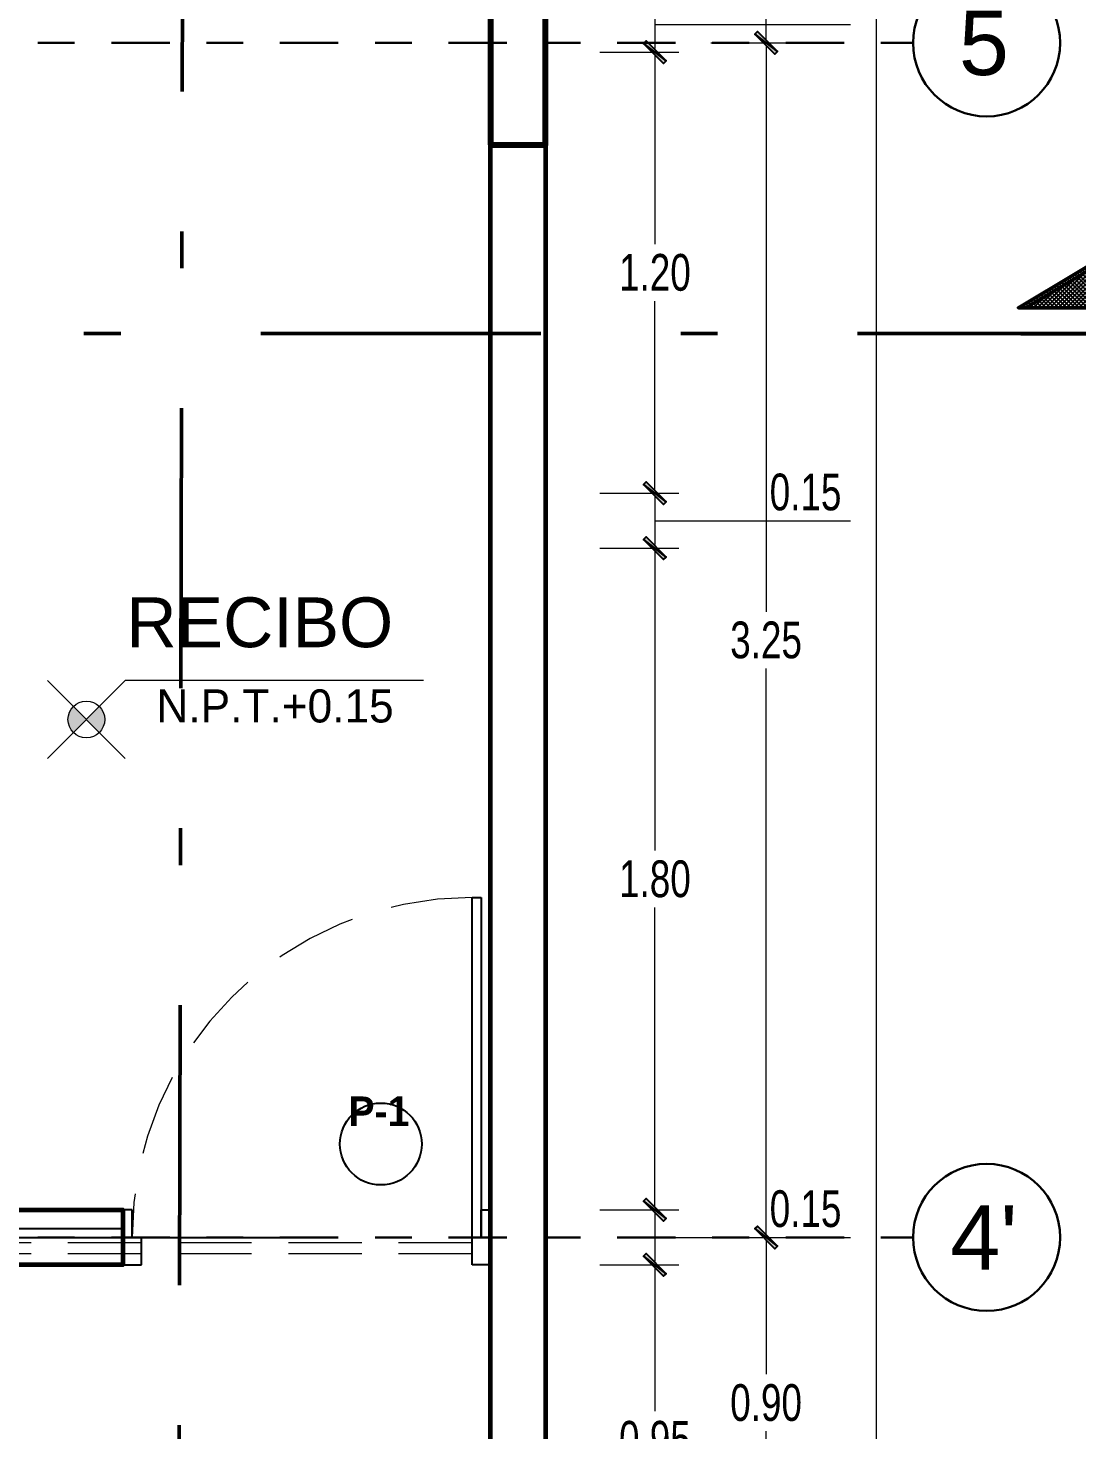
# Model space of a CAD drawing. Header units: millimetres. Extents: x 10612.9 to 10705, y -16533.4 to -16503.9.
# Drawn here: x 10620.507 to 10623.361, y -16520.753 to -16516.939 of the extents above; entities that cross this region are included whole.
import ezdxf
from ezdxf.enums import TextEntityAlignment as Align

# ---------------------------------------------------------------- set-up
doc = ezdxf.new("R2010")
doc.units = ezdxf.units.MM
for name, pattern in [('DASHDOTX2', [50.8, 25.4, -12.7, 0, -12.7]), ('HIDDEN', [0.375, 0.25, -0.125]), ('Punto & Rayas', [0.335139, 0.15875, -0.088194, 0, -0.088194])]:
    doc.linetypes.add(name, pattern=pattern)
doc.layers.add('0.2', color=2, linetype='Continuous')
doc.layers.add('Nuevo_Estructura - Forjados', color=7, linetype='Continuous')
for name, color, linetype, lineweight in [('0.6', 252, 'Continuous', 50), ('COLUMNAS', 6, 'Continuous', 20), ('Muro sin techar', 160, 'Continuous', 40), ('p2', 53, 'Continuous', 20), ('TEXTO AMBIENTES', 7, 'Continuous', 9)]:
    doc.layers.add(name, color=color, linetype=linetype, lineweight=lineweight)
doc.layers.add('Nuevo_Estructura - Forjados_Pluma_Nº__209', color=7, linetype='Continuous', lineweight=30, true_color=0x3e4f7b)
doc.layers.add('Nuevo_Estructura - Forjados_Pluma_Nº__219', color=7, linetype='Continuous', lineweight=13, true_color=0x404b6a)
doc.styles.add('arial narrow', font='ARIALNI.TTF')
doc.styles.add('Estilo_Generado_1', font='arial.ttf')
doc.styles.add('mahico', font='GOTHIC.TTF', dxfattribs={"width": 0.75})
doc.styles.add('stylus', font='stylu.ttf')
doc.styles.add('TEXTO PRINCIPAL', font='swissek.ttf', dxfattribs={"height": 0.15})
doc.dimstyles.new('Copia de 50 P', dxfattribs={"dimtxt": 0.1, "dimasz": 0.01, "dimexe": 0.065, "dimexo": 0.0625, "dimgap": 0.025, "dimtad": 1, "dimtih": 1, "dimtoh": 1, "dimzin": 0, "dimdsep": 46, "dimtxsty": 'mahico', "dimblk": 'pa cotas', "dimcen": 0.09, "dimdle": 0.3, "dimclrd": 256, "dimclre": 256, "dimclrt": 256, "dimadec": 0, "dimazin": 0, "dimtfac": 1, "dimtofl": 0, "dimtmove": 0, "dimatfit": 3, "dimfxl": 0.15, "dimfxlon": 1, "dimtolj": 1, "dimtzin": 0, "dimlwd": 5, "dimlwe": 5, "dimarcsym": 0})

# ---------------------------------------------------------------- blocks, each defined once
blk = doc.blocks.new('puertas sss')
at = {"color": 244, "true_color": 0x991b1e}
for p, q in [((2962.3499, 159.0169), (2962.2149, 159.0169)), ((2962.2149, 159.0169), (2962.2149, 158.9719)), ((2962.3499, 159.0169), (2962.2149, 159.0169)), ((2962.3499, 158.9944), (2962.3499, 159.0169)), ((2962.2824, 158.9719), (2962.2824, 158.9944)), ((2962.2824, 158.9944), (2962.3499, 158.9944)), ((2962.2149, 158.9719), (2962.2824, 158.9719)), ((2962.2149, 158.1169), (2962.2149, 158.1619)), ((2962.2149, 158.1619), (2962.2824, 158.1619)), ((2962.2824, 158.1619), (2962.2824, 158.1394)), ((2962.2824, 158.1394), (2962.2824, 158.1619)), ((2962.2824, 158.1619), (2963.1149, 158.1619)), ((2963.1149, 158.1619), (2963.1149, 158.1394)), ((2962.2824, 158.1394), (2962.3499, 158.1394)), ((2963.1149, 158.1394), (2962.2824, 158.1394)), ((2962.3499, 158.1394), (2962.3499, 158.1169)), ((2962.3499, 158.1169), (2962.2149, 158.1169)), ((2962.3499, 158.1169), (2962.2149, 158.1169))]:
    blk.add_line(p, q, dxfattribs=at)
at = {"color": 244, "linetype": 'HIDDEN', "lineweight": 9, "ltscale": 0.8, "true_color": 0x991b1e}
blk.add_arc((2962.2824, 158.1619), 0.8325, 0, 90, dxfattribs=at)
blk = doc.blocks.new('A$C25241A85')
at = {"layer": 'p2', "lineweight": 9}
h = blk.add_hatch(color=256, dxfattribs=at)
h.paths.add_polyline_path([(0.0707, 0.1414, 0.198912), (0.0561, 0.1061, 0.198912), (0.0707, 0.0707), (0.1061, 0.1061)])
h.paths.add_polyline_path([(0.1061, 0.1061), (0.1414, 0.0707, 0.198912), (0.1561, 0.1061, 0.198912), (0.1414, 0.1414)])
at = {"layer": 'p2'}
blk.add_line((0.2121, 0), (0, 0.2121), dxfattribs=at)
blk.add_lwpolyline([(1.0236, 0.2121), (0.2121, 0.2121), (0, 0)], dxfattribs=at)
blk.add_circle((0.1061, 0.1061), 0.05, dxfattribs=at)
blk = doc.blocks.new('ERGERFREFRE')
at = {"layer": 'COLUMNAS', "color": 1, "lineweight": 80, "ltscale": 0.2}
blk.add_lwpolyline([(10624.1707, -16638.1059), (10624.3207, -16638.1059), (10624.3207, -16637.7036), (10624.1707, -16637.7036)], close=True, dxfattribs=at)
blk = doc.blocks.new('*X335')
at = {"color": 0}
for p, q in [((-18.3395, 8.7851), (-18.3299, 8.7947)), ((-18.3342, 8.794), (-18.3299, 8.7983)), ((-18.3554, 8.7586), (-18.3299, 8.7841)), ((-18.3501, 8.7674), (-18.3299, 8.7877)), ((-18.3448, 8.7763), (-18.3299, 8.7912)), ((-18.3766, 8.7232), (-18.3299, 8.77)), ((-18.3713, 8.7321), (-18.3299, 8.7735)), ((-18.366, 8.7409), (-18.3299, 8.777)), ((-18.3607, 8.7498), (-18.3299, 8.7806)), ((-18.3892, 8.7), (-18.3299, 8.7594)), ((-18.3872, 8.7056), (-18.3299, 8.7629)), ((-18.3819, 8.7144), (-18.3299, 8.7664)), ((-18.3879, 8.6978), (-18.3299, 8.7558)), ((-18.3866, 8.6956), (-18.3299, 8.7523)), ((-18.3853, 8.6934), (-18.3299, 8.7488)), ((-18.3839, 8.6912), (-18.3299, 8.7452)), ((-18.3826, 8.689), (-18.3299, 8.7417)), ((-18.3813, 8.6868), (-18.3299, 8.7382)), ((-18.3799, 8.6846), (-18.3299, 8.7346)), ((-18.3786, 8.6824), (-18.3299, 8.7311)), ((-18.3773, 8.6801), (-18.3299, 8.7276)), ((-18.376, 8.6779), (-18.3299, 8.724)), ((-18.3746, 8.6757), (-18.3299, 8.7205)), ((-18.3733, 8.6735), (-18.3299, 8.7169)), ((-18.372, 8.6713), (-18.3299, 8.7134)), ((-18.3707, 8.6691), (-18.3299, 8.7099)), ((-18.3693, 8.6669), (-18.3299, 8.7063)), ((-18.368, 8.6647), (-18.3299, 8.7028)), ((-18.3667, 8.6625), (-18.3299, 8.6993)), ((-18.3654, 8.6603), (-18.3299, 8.6957)), ((-18.364, 8.658), (-18.3299, 8.6922)), ((-18.3627, 8.6558), (-18.3299, 8.6887)), ((-18.3614, 8.6536), (-18.3299, 8.6851)), ((-18.3601, 8.6514), (-18.3299, 8.6816)), ((-18.3587, 8.6492), (-18.3299, 8.6781)), ((-18.3574, 8.647), (-18.3299, 8.6745)), ((-18.3561, 8.6448), (-18.3299, 8.671)), ((-18.3548, 8.6426), (-18.3299, 8.6674)), ((-18.3534, 8.6404), (-18.3299, 8.6639)), ((-18.3521, 8.6382), (-18.3299, 8.6604)), ((-18.3508, 8.6359), (-18.3299, 8.6568)), ((-18.3495, 8.6337), (-18.3299, 8.6533)), ((-18.3481, 8.6315), (-18.3299, 8.6498)), ((-18.3468, 8.6293), (-18.3299, 8.6462)), ((-18.3455, 8.6271), (-18.3299, 8.6427)), ((-18.3442, 8.6249), (-18.3299, 8.6392)), ((-18.3428, 8.6227), (-18.3299, 8.6356)), ((-18.3415, 8.6205), (-18.3299, 8.6321)), ((-18.3402, 8.6183), (-18.3299, 8.6286)), ((-18.3388, 8.6161), (-18.3299, 8.625)), ((-18.3375, 8.6139), (-18.3299, 8.6215)), ((-18.3362, 8.6116), (-18.3299, 8.6179)), ((-18.3349, 8.6094), (-18.3299, 8.6144)), ((-18.3335, 8.6072), (-18.3299, 8.6109)), ((-18.3322, 8.605), (-18.3299, 8.6073)), ((-18.3309, 8.6028), (-18.3299, 8.6038))]:
    blk.add_line(p, q, dxfattribs=at)
blk = doc.blocks.new('INDC')
at = {"layer": '0.6', "linetype": 'DASHDOTX2', "ltscale": 0.005}
blk.add_line((-0.0202, -0.0891), (-0.0202, 0.0893), dxfattribs=at)
at = {"layer": '0.6'}
blk.add_lwpolyline([(0, 0.0909), (0, -0.0909), (0.0545, 0)], close=True, dxfattribs=at)
at = {"xscale": -0.9085966123466278, "yscale": 0.9085966123466278, "zscale": 0.9085966123460401}
blk.add_blockref('*X335', (-16.6545, -7.9058), dxfattribs=at)
blk = doc.blocks.new('hjygfvdc')
at = {"layer": '0.6', "linetype": 'DASHDOTX2', "ltscale": 0.03}
for p, q in [((3035.269, 68.8445), (3035.3233, 92.8394)), ((3027.3883, 79.5532), (3038.1981, 79.5532))]:
    blk.add_line(p, q, dxfattribs=at)
at = {"layer": '0.2'}
for p, xscale, yscale, zscale, rotation in [((3027.6997, 79.6235), 3.485268437144938, 3.485268437144938, 3.485268437144938, 90), ((3037.8868, 79.6235), -3.485268437144932, 3.485268437144932, 3.485268437144932, 270)]:
    blk.add_blockref('INDC', p, dxfattribs=dict(at, xscale=xscale, yscale=yscale, zscale=zscale, rotation=rotation))
blk = doc.blocks.new('Marcador de red estándar_2')
at = {"layer": 'Nuevo_Estructura - Forjados_Pluma_Nº__209', "color": 167, "linetype": 'Punto & Rayas', "lineweight": 30, "true_color": 0x3e4f7b}
blk.add_line((-0.9423, 0), (-4.5, 0), dxfattribs=at)
at = {"layer": 'Nuevo_Estructura - Forjados_Pluma_Nº__209', "color": 167, "linetype": 'Continuous', "lineweight": 30, "true_color": 0x3e4f7b}
blk.add_circle((-4.7, 0), 0.2, dxfattribs=at)
at = {"layer": 'Nuevo_Estructura - Forjados_Pluma_Nº__219', "color": 167, "lineweight": 13, "true_color": 0x404b6a, "style": 'Estilo_Generado_1'}
for tag, p in [('AC_MarkerText_1_0', (-4.7, -0.1675)), ('AC_MarkerText_1_1', (4.7, -0.1675))]:
    blk.add_attdef(tag, text='', height=0.175, rotation=180, dxfattribs=at).set_placement(p, align=Align.TOP_CENTER)
blk = doc.blocks.new('pa cotas')
h = blk.add_hatch(color=256)
h.paths.add_polyline_path([(2.38, 3.09), (-3.09, -2.38), (-2.38, -3.09)])
h.paths.add_polyline_path([(3.09, 2.38), (2.38, 3.09), (-2.38, -3.09)])
blk.add_line((-2.38, -3.09), (2.38, 3.09))
blk.add_lwpolyline([(3.09, 2.38), (2.38, 3.09), (-3.09, -2.38), (-2.38, -3.09)], close=True)
blk = doc.blocks.new('*D665')
at = {"lineweight": 5, "transparency": 16777216}
for p, q in [((10608.2027, -16552.1931), (10608.4177, -16552.1931)), ((10608.3527, -16552.2031), (10608.3527, -16562.1156)), ((10608.3527, -16572.1831), (10608.3527, -16562.2706)), ((10608.3527, -16572.1931), (10608.4177, -16572.1931))]:
    blk.add_line(p, q, dxfattribs=at)
at = {"layer": 'Defpoints', "color": 0, "transparency": 16777216}
for p in [(10607.4527, -16552.1931), (10608.3527, -16572.1931), (10608.3527, -16572.1931)]:
    blk.add_point(p, dxfattribs=at)
at = {"lineweight": 5, "transparency": 16777216, "xscale": 0.01, "yscale": 0.01, "zscale": 0.01}
for p, rotation in [((10608.3527, -16552.1931), 90), ((10608.3527, -16572.1931), 270)]:
    blk.add_blockref('pa cotas', p, dxfattribs=dict(at, rotation=rotation))
at = {"transparency": 16777216, "insert": (10608.3527, -16562.1931), "char_height": 0.1, "attachment_point": 5, "style": 'mahico'}
blk.add_mtext('\\A1;20.00', dxfattribs=at)
blk = doc.blocks.new('*D670')
at = {"lineweight": 5, "transparency": 16777216}
for p, q in [((10607.9027, -16560.4181), (10608.1177, -16560.4181)), ((10608.0527, -16560.4281), (10608.0527, -16561.3656)), ((10608.0527, -16562.4581), (10608.0527, -16561.5206)), ((10607.9027, -16562.4681), (10608.1177, -16562.4681))]:
    blk.add_line(p, q, dxfattribs=at)
at = {"layer": 'Defpoints', "color": 0, "transparency": 16777216}
for p in [(10607.4527, -16560.4181), (10607.4527, -16562.4681), (10608.0527, -16562.4681)]:
    blk.add_point(p, dxfattribs=at)
at = {"lineweight": 5, "transparency": 16777216, "xscale": 0.01, "yscale": 0.01, "zscale": 0.01}
for p, rotation in [((10608.0527, -16560.4181), 90), ((10608.0527, -16562.4681), 270)]:
    blk.add_blockref('pa cotas', p, dxfattribs=dict(at, rotation=rotation))
at = {"transparency": 16777216, "insert": (10608.0527, -16561.4431), "char_height": 0.1, "attachment_point": 5, "style": 'mahico'}
blk.add_mtext('\\A1;2.05', dxfattribs=at)
blk = doc.blocks.new('*D671')
at = {"lineweight": 5, "transparency": 16777216}
for p, q in [((10607.9027, -16562.4681), (10608.1177, -16562.4681)), ((10608.0527, -16562.4781), (10608.0527, -16564.0156)), ((10608.0527, -16565.7081), (10608.0527, -16564.1706)), ((10607.9027, -16565.7181), (10608.1177, -16565.7181))]:
    blk.add_line(p, q, dxfattribs=at)
at = {"layer": 'Defpoints', "color": 0, "transparency": 16777216}
for p in [(10607.4527, -16562.4681), (10607.4527, -16565.7181), (10608.0527, -16565.7181)]:
    blk.add_point(p, dxfattribs=at)
at = {"lineweight": 5, "transparency": 16777216, "xscale": 0.01, "yscale": 0.01, "zscale": 0.01}
for p, rotation in [((10608.0527, -16562.4681), 90), ((10608.0527, -16565.7181), 270)]:
    blk.add_blockref('pa cotas', p, dxfattribs=dict(at, rotation=rotation))
at = {"transparency": 16777216, "insert": (10608.0527, -16564.0931), "char_height": 0.1, "attachment_point": 5, "style": 'mahico'}
blk.add_mtext('\\A1;3.25', dxfattribs=at)
blk = doc.blocks.new('*D672')
at = {"lineweight": 5, "transparency": 16777216}
for p, q in [((10607.9027, -16565.7181), (10608.1177, -16565.7181)), ((10608.0527, -16565.7281), (10608.0527, -16566.0906)), ((10608.0527, -16566.6081), (10608.0527, -16566.2456)), ((10607.9027, -16566.6181), (10608.1177, -16566.6181))]:
    blk.add_line(p, q, dxfattribs=at)
at = {"layer": 'Defpoints', "color": 0, "transparency": 16777216}
for p in [(10607.4527, -16565.7181), (10607.4527, -16566.6181), (10608.0527, -16566.6181)]:
    blk.add_point(p, dxfattribs=at)
at = {"lineweight": 5, "transparency": 16777216, "xscale": 0.01, "yscale": 0.01, "zscale": 0.01}
for p, rotation in [((10608.0527, -16565.7181), 90), ((10608.0527, -16566.6181), 270)]:
    blk.add_blockref('pa cotas', p, dxfattribs=dict(at, rotation=rotation))
at = {"transparency": 16777216, "insert": (10608.0527, -16566.1681), "char_height": 0.1, "attachment_point": 5, "style": 'mahico'}
blk.add_mtext('\\A1;0.90', dxfattribs=at)
blk = doc.blocks.new('*D874')
at = {"lineweight": 5, "transparency": 16777216}
for p, q in [((10622.063, -16516.8543), (10622.278, -16516.8543)), ((10622.213, -16516.8643), (10622.213, -16516.9943)), ((10622.213, -16516.9293), (10622.5006, -16516.9293)), ((10622.5006, -16516.9293), (10622.7452, -16516.9293)), ((10622.063, -16517.0043), (10622.278, -16517.0043))]:
    blk.add_line(p, q, dxfattribs=at)
at = {"layer": 'Defpoints', "color": 0, "transparency": 16777216}
for p in [(10620.2656, -16516.8543), (10620.2656, -16517.0043), (10622.213, -16517.0043)]:
    blk.add_point(p, dxfattribs=at)
at = {"lineweight": 5, "transparency": 16777216, "xscale": 0.01, "yscale": 0.01, "zscale": 0.01}
for p, rotation in [((10622.213, -16516.8543), 90), ((10622.213, -16517.0043), 270)]:
    blk.add_blockref('pa cotas', p, dxfattribs=dict(at, rotation=rotation))
at = {"transparency": 16777216, "insert": (10622.6229, -16516.8518), "char_height": 0.1, "attachment_point": 5, "style": 'mahico'}
blk.add_mtext('\\A1;0.15', dxfattribs=at)
blk = doc.blocks.new('*D875')
at = {"lineweight": 5, "transparency": 16777216}
for p, q in [((10622.063, -16517.0043), (10622.278, -16517.0043)), ((10622.213, -16517.0143), (10622.213, -16517.5268)), ((10622.213, -16518.1943), (10622.213, -16517.6818)), ((10622.063, -16518.2043), (10622.278, -16518.2043))]:
    blk.add_line(p, q, dxfattribs=at)
at = {"layer": 'Defpoints', "color": 0, "transparency": 16777216}
for p in [(10620.2656, -16517.0043), (10619.4156, -16518.2043), (10622.213, -16518.2043)]:
    blk.add_point(p, dxfattribs=at)
at = {"lineweight": 5, "transparency": 16777216, "xscale": 0.01, "yscale": 0.01, "zscale": 0.01}
for p, rotation in [((10622.213, -16517.0043), 90), ((10622.213, -16518.2043), 270)]:
    blk.add_blockref('pa cotas', p, dxfattribs=dict(at, rotation=rotation))
at = {"transparency": 16777216, "insert": (10622.213, -16517.6043), "char_height": 0.1, "attachment_point": 5, "style": 'mahico'}
blk.add_mtext('\\A1;1.20', dxfattribs=at)
blk = doc.blocks.new('*D876')
at = {"lineweight": 5, "transparency": 16777216}
for p, q in [((10622.063, -16518.2043), (10622.278, -16518.2043)), ((10622.213, -16518.2143), (10622.213, -16518.3443)), ((10622.213, -16518.2793), (10622.5006, -16518.2793)), ((10622.5006, -16518.2793), (10622.7452, -16518.2793)), ((10622.063, -16518.3543), (10622.278, -16518.3543))]:
    blk.add_line(p, q, dxfattribs=at)
at = {"layer": 'Defpoints', "color": 0, "transparency": 16777216}
for p in [(10619.4156, -16518.2043), (10619.4156, -16518.3543), (10622.213, -16518.3543)]:
    blk.add_point(p, dxfattribs=at)
at = {"lineweight": 5, "transparency": 16777216, "xscale": 0.01, "yscale": 0.01, "zscale": 0.01}
for p, rotation in [((10622.213, -16518.2043), 90), ((10622.213, -16518.3543), 270)]:
    blk.add_blockref('pa cotas', p, dxfattribs=dict(at, rotation=rotation))
at = {"transparency": 16777216, "insert": (10622.6229, -16518.2018), "char_height": 0.1, "attachment_point": 5, "style": 'mahico'}
blk.add_mtext('\\A1;0.15', dxfattribs=at)
blk = doc.blocks.new('*D877')
at = {"lineweight": 5, "transparency": 16777216}
for p, q in [((10622.063, -16518.3543), (10622.278, -16518.3543)), ((10622.213, -16518.3643), (10622.213, -16519.1768)), ((10622.213, -16520.1443), (10622.213, -16519.3318)), ((10622.063, -16520.1543), (10622.278, -16520.1543))]:
    blk.add_line(p, q, dxfattribs=at)
at = {"layer": 'Defpoints', "color": 0, "transparency": 16777216}
for p in [(10619.4156, -16518.3543), (10620.7656, -16520.1543), (10622.213, -16520.1543)]:
    blk.add_point(p, dxfattribs=at)
at = {"lineweight": 5, "transparency": 16777216, "xscale": 0.01, "yscale": 0.01, "zscale": 0.01}
for p, rotation in [((10622.213, -16518.3543), 90), ((10622.213, -16520.1543), 270)]:
    blk.add_blockref('pa cotas', p, dxfattribs=dict(at, rotation=rotation))
at = {"transparency": 16777216, "insert": (10622.213, -16519.2543), "char_height": 0.1, "attachment_point": 5, "style": 'mahico'}
blk.add_mtext('\\A1;1.80', dxfattribs=at)
blk = doc.blocks.new('*D878')
at = {"lineweight": 5, "transparency": 16777216}
for p, q in [((10622.063, -16520.1543), (10622.278, -16520.1543)), ((10622.213, -16520.1643), (10622.213, -16520.2943)), ((10622.213, -16520.2293), (10622.5006, -16520.2293)), ((10622.5006, -16520.2293), (10622.7452, -16520.2293)), ((10622.063, -16520.3043), (10622.278, -16520.3043))]:
    blk.add_line(p, q, dxfattribs=at)
at = {"layer": 'Defpoints', "color": 0, "transparency": 16777216}
for p in [(10620.7656, -16520.1543), (10620.7656, -16520.3043), (10622.213, -16520.3043)]:
    blk.add_point(p, dxfattribs=at)
at = {"lineweight": 5, "transparency": 16777216, "xscale": 0.01, "yscale": 0.01, "zscale": 0.01}
for p, rotation in [((10622.213, -16520.1543), 90), ((10622.213, -16520.3043), 270)]:
    blk.add_blockref('pa cotas', p, dxfattribs=dict(at, rotation=rotation))
at = {"transparency": 16777216, "insert": (10622.6229, -16520.1518), "char_height": 0.1, "attachment_point": 5, "style": 'mahico'}
blk.add_mtext('\\A1;0.15', dxfattribs=at)
blk = doc.blocks.new('*D879')
at = {"lineweight": 5, "transparency": 16777216}
for p, q in [((10622.063, -16520.3043), (10622.278, -16520.3043)), ((10622.213, -16520.3143), (10622.213, -16520.7018)), ((10622.213, -16521.2443), (10622.213, -16520.8568)), ((10622.063, -16521.2543), (10622.278, -16521.2543))]:
    blk.add_line(p, q, dxfattribs=at)
at = {"layer": 'Defpoints', "color": 0, "transparency": 16777216}
for p in [(10620.7656, -16520.3043), (10621.9156, -16521.2543), (10622.213, -16521.2543)]:
    blk.add_point(p, dxfattribs=at)
at = {"lineweight": 5, "transparency": 16777216, "xscale": 0.01, "yscale": 0.01, "zscale": 0.01}
for p, rotation in [((10622.213, -16520.3043), 90), ((10622.213, -16521.2543), 270)]:
    blk.add_blockref('pa cotas', p, dxfattribs=dict(at, rotation=rotation))
at = {"transparency": 16777216, "insert": (10622.213, -16520.7793), "char_height": 0.1, "attachment_point": 5, "style": 'mahico'}
blk.add_mtext('\\A1;0.95', dxfattribs=at)
blk = doc.blocks.new('fdvfvfdvdf')
blk.add_line((10604.7527, -16565.7181), (10606.7795, -16565.7181))
at = {"layer": 'Nuevo_Estructura - Forjados', "color": 8, "linetype": 'Continuous', "lineweight": 15}
ref = blk.add_blockref('Marcador de red estándar_2', (10603.9527, -16562.4681), dxfattribs=dict(at, rotation=180))
ref.add_attrib('AC_MarkerText_1', '5', dxfattribs={"layer": 'Nuevo_Estructura - Forjados_Pluma_Nº__219', "color": 167, "lineweight": 13, "true_color": 0x404b6a, "height": 0.175, "style": 'Estilo_Generado_1'}).set_placement((10608.6454, -16562.3806), align=Align.TOP_CENTER)
ref = blk.add_blockref('Marcador de red estándar_2', (10603.9527, -16565.7181), dxfattribs=dict(at, rotation=180))
ref.add_attrib('AC_MarkerText_1', "4'", dxfattribs={"layer": 'Nuevo_Estructura - Forjados_Pluma_Nº__219', "color": 167, "lineweight": 13, "true_color": 0x404b6a, "height": 0.175, "style": 'Estilo_Generado_1'}).set_placement((10608.6454, -16565.6306), align=Align.TOP_CENTER)
dim = blk.add_linear_dim(base=(10608.3527, -16572.1931), p1=(10607.4527, -16552.1931), p2=(10608.3527, -16572.1931), angle=270, dimstyle='Copia de 50 P')
dim.commit()
dim.dimension.update_dxf_attribs({"geometry": '*D665', "text_midpoint": (10608.3527, -16562.1931)})
for base, p1, p2, picture, middle in [((10608.0527, -16562.4681), (10607.4527, -16560.4181), (10607.4527, -16562.4681), '*D670', (10608.0527, -16561.4431)), ((10608.0527, -16565.7181), (10607.4527, -16562.4681), (10607.4527, -16565.7181), '*D671', (10608.0527, -16564.0931)), ((10608.0527, -16566.6181), (10607.4527, -16565.7181), (10607.4527, -16566.6181), '*D672', (10608.0527, -16566.1681))]:
    dim = blk.add_linear_dim(base=base, p1=p1, p2=p2, angle=270, dimstyle='Copia de 50 P', override={"dimtmove": 1})
    dim.commit()
    dim.dimension.update_dxf_attribs({"geometry": picture, "text_midpoint": middle})

msp = doc.modelspace()

# ---------------------------------------------------------------- linework, layer by layer
for p, q in [((10621.9156, -16526.7043), (10621.9156, -16506.7043)), ((10621.7656, -16521.0043), (10621.7656, -16508.8543)), ((10620.2656, -16520.205), (10620.7656, -16520.205)), ((10620.7656, -16520.3043), (10620.7656, -16520.2343)), ((10618.9656, -16520.3043), (10620.7656, -16520.3043))]:
    msp.add_line(p, q)
at = {"lineweight": 60}
for points in [[(10621.1656, -16508.6043), (10621.7656, -16508.6043), (10621.7656, -16508.2543), (10621.9156, -16508.2543), (10621.9156, -16522.1543), (10621.7656, -16522.1543), (10621.7656, -16521.2543), (10621.6156, -16521.2543), (10621.6156, -16521.0043), (10621.7656, -16521.0043), (10621.7656, -16508.8543), (10621.1656, -16508.8543)], [(10618.9656, -16517.9043), (10619.1156, -16517.9043), (10619.1156, -16518.2043), (10619.4156, -16518.2043), (10619.4156, -16518.3543), (10619.1156, -16518.3543), (10619.1156, -16520.1543), (10620.1156, -16520.1543), (10620.1156, -16518.2043), (10620.2656, -16518.2043), (10620.2656, -16520.1543), (10620.7656, -16520.1543), (10620.7656, -16520.3043), (10618.9656, -16520.3043)]]:
    msp.add_lwpolyline(points, close=True, dxfattribs=at)
msp.add_circle((10621.4672, -16519.9753), 0.1114)
at = {"layer": 'Muro sin techar', "color": 251, "linetype": 'HIDDEN', "lineweight": 9, "ltscale": 0.8, "true_color": 0x636466}
for p, q in [((10619.1156, -16520.2429), (10621.7656, -16520.2429)), ((10619.1156, -16520.2729), (10621.7656, -16520.2729))]:
    msp.add_line(p, q, dxfattribs=at)

# ---------------------------------------------------------------- block references
at = {"lineweight": 70}
for p in [(7585.632, -16597.3236), (7595.8398, -16597.3236)]:
    msp.add_blockref('hjygfvdc', p, dxfattribs=at)
for name, p in [('fdvfvfdvdf', (14.4628, 45.4888)), ('ERGERFREFRE', (-2.4052, 120.8493)), ('A$C25241A85', (10620.5598, -16518.9262))]:
    msp.add_blockref(name, p)
at = {"xscale": 1.111111111112009, "yscale": 1.111111111112009, "zscale": 1.111111111112009, "rotation": 90}
msp.add_blockref('puertas sss', (10797.451, -19811.6542), dxfattribs=at)

# ---------------------------------------------------------------- texts
at = {"style": 'TEXTO PRINCIPAL'}
msp.add_text('RECIBO', height=0.13558, dxfattribs=at).set_placement((10621.1378, -16518.5557), align=Align.MIDDLE)
at = {"style": 'stylus'}
msp.add_text('N.P.T.+0.15', height=0.09, dxfattribs=at).set_placement((10621.1794, -16518.7833), align=Align.MIDDLE_CENTER)
at = {"layer": 'TEXTO AMBIENTES', "insert": (10621.3788, -16519.8459), "char_height": 0.166359, "width": 0.164424, "attachment_point": 1, "style": 'arial narrow'}
msp.add_mtext('{\\fCentury Gothic|b1|i0|c0|p34;\\H0.48089x;P-1\\fCentury Gothic|b1|i1|c0|p34;\\H2.0795x; }', dxfattribs=at)

# ---------------------------------------------------------------- dimensions: what is measured, and where the dimension line sits
for base, p1, p2, picture, middle in [((10622.213, -16517.0043), (10620.2656, -16516.8543), (10620.2656, -16517.0043), '*D874', (10622.5256, -16516.8518)), ((10622.213, -16518.2043), (10620.2656, -16517.0043), (10619.4156, -16518.2043), '*D875', (10622.213, -16517.6043)), ((10622.213, -16518.3543), (10619.4156, -16518.2043), (10619.4156, -16518.3543), '*D876', (10622.5256, -16518.2018)), ((10622.213, -16520.1543), (10619.4156, -16518.3543), (10620.7656, -16520.1543), '*D877', (10622.213, -16519.2543)), ((10622.213, -16520.3043), (10620.7656, -16520.1543), (10620.7656, -16520.3043), '*D878', (10622.5256, -16520.1518)), ((10622.213, -16521.2543), (10620.7656, -16520.3043), (10621.9156, -16521.2543), '*D879', (10622.213, -16520.7793))]:
    dim = msp.add_linear_dim(base=base, p1=p1, p2=p2, angle=90, dimstyle='Copia de 50 P', override={"dimtmove": 1})
    dim.commit()
    dim.dimension.update_dxf_attribs({"geometry": picture, "text_midpoint": middle})

doc.saveas('drawing.dxf')
